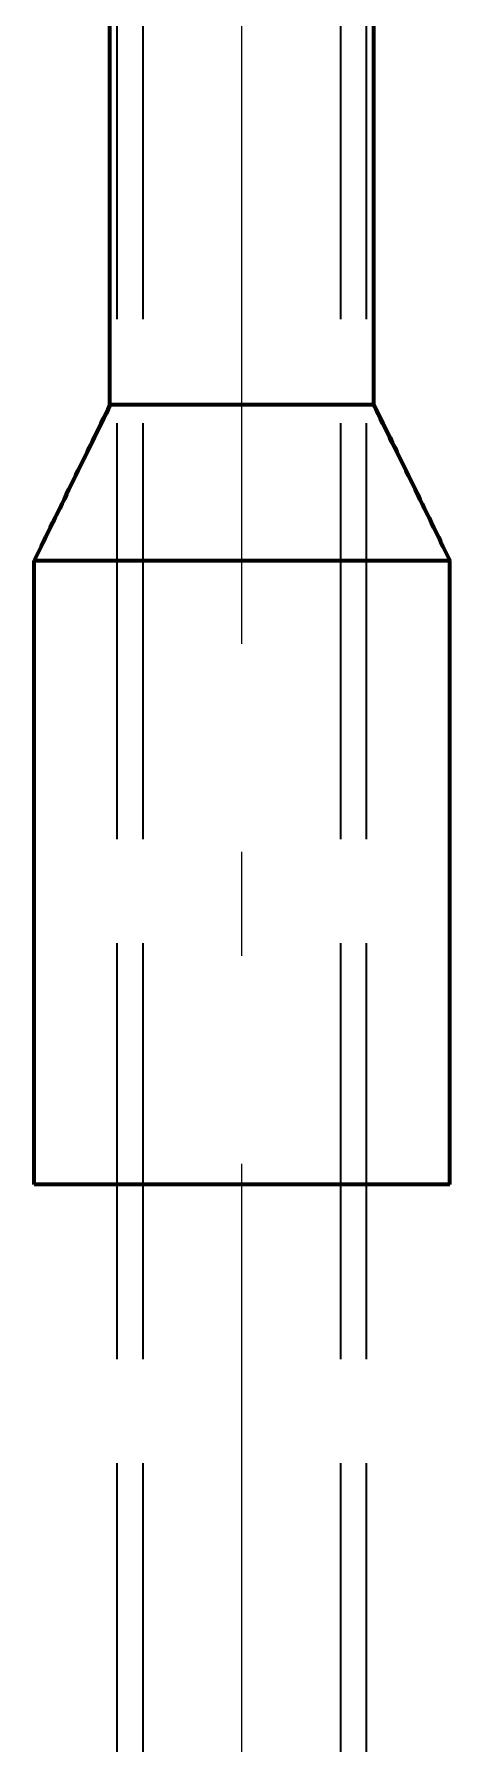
# Model space of a CAD drawing. Header units: millimetres. Extents: x 0 to 2382, y 0 to 420.
# Drawn here: x 285.91 to 289.91, y 265.62 to 282.06 of the extents above; entities that cross this region are included whole.
import ezdxf

# ---------------------------------------------------------------- set-up
doc = ezdxf.new("R2010")
doc.units = ezdxf.units.MM
doc.linetypes.add('IRAM-E-TRAZOS', pattern=[5, 4, -1])
doc.linetypes.add('IRAM-F-TRAZO-PUNTO', pattern=[20, 15, -2, 1, -2])
for name, color, linetype, lineweight in [('01-VISIBLE', 7, 'CONTINUOUS', 70), ('02-OCULTA', 4, 'IRAM-E-TRAZOS', 35), ('03-EJE', 1, 'IRAM-F-TRAZO-PUNTO', 18)]:
    doc.layers.add(name, color=color, linetype=linetype, lineweight=lineweight)

msp = doc.modelspace()

# ---------------------------------------------------------------- linework, layer by layer
at = {"layer": '01-VISIBLE'}
for p, q in [((286.642, 278.5), (286.642, 309.962)), ((289.182, 278.5), (289.182, 309.962)), ((285.912, 277), (289.912, 277)), ((285.912, 271), (285.912, 277)), ((289.912, 271), (289.912, 277)), ((289.912, 271), (285.912, 271))]:
    msp.add_line(p, q, dxfattribs=at)
for points in [[(286.649, 278.5), (286.626, 278.455), (286.604, 278.409), (286.582, 278.364), (286.56, 278.318), (286.537, 278.273), (286.515, 278.227), (286.493, 278.182), (286.47, 278.136), (286.448, 278.091), (286.426, 278.045), (286.403, 278), (286.381, 277.955), (286.359, 277.909), (286.336, 277.864), (286.314, 277.818), (286.292, 277.773), (286.269, 277.727), (286.247, 277.682), (286.225, 277.636), (286.203, 277.591), (286.18, 277.545), (286.158, 277.5), (286.136, 277.455), (286.113, 277.409), (286.091, 277.364), (286.069, 277.318), (286.046, 277.273), (286.024, 277.227), (286.002, 277.182), (285.979, 277.136), (285.957, 277.091), (285.935, 277.045), (285.912, 277)], [(286.642, 278.5), (286.62, 278.455), (286.598, 278.409), (286.576, 278.364), (286.554, 278.318), (286.532, 278.273), (286.51, 278.227), (286.488, 278.182), (286.466, 278.136), (286.443, 278.091), (286.421, 278.045), (286.399, 278), (286.377, 277.955), (286.355, 277.909), (286.333, 277.864), (286.311, 277.818), (286.289, 277.773), (286.266, 277.727), (286.244, 277.682), (286.222, 277.636), (286.2, 277.591), (286.178, 277.545), (286.156, 277.5), (286.134, 277.455), (286.112, 277.409), (286.089, 277.364), (286.067, 277.318), (286.045, 277.273), (286.023, 277.227), (286.001, 277.182), (285.979, 277.136), (285.957, 277.091), (285.935, 277.045), (285.912, 277)], [(286.642, 278.5), (286.644, 278.5), (286.645, 278.5), (286.646, 278.5), (286.647, 278.5), (286.648, 278.5), (286.649, 278.5)], [(286.649, 278.5), (286.699, 278.5), (286.75, 278.5), (286.8, 278.5), (286.851, 278.5), (286.902, 278.5), (286.952, 278.5), (287.003, 278.5), (287.053, 278.5), (287.104, 278.5), (287.154, 278.5), (287.205, 278.5), (287.255, 278.5), (287.306, 278.5), (287.356, 278.5), (287.407, 278.5), (287.458, 278.5), (287.508, 278.5), (287.559, 278.5), (287.609, 278.5), (287.66, 278.5), (287.71, 278.5), (287.761, 278.5), (287.811, 278.5), (287.862, 278.5), (287.912, 278.5), (287.963, 278.5), (288.014, 278.5), (288.064, 278.5), (288.115, 278.5), (288.165, 278.5), (288.216, 278.5), (288.266, 278.5), (288.317, 278.5), (288.367, 278.5), (288.418, 278.5), (288.469, 278.5), (288.519, 278.5), (288.57, 278.5), (288.62, 278.5), (288.671, 278.5), (288.721, 278.5), (288.772, 278.5), (288.822, 278.5), (288.873, 278.5), (288.923, 278.5), (288.974, 278.5), (289.025, 278.5), (289.075, 278.5), (289.126, 278.5), (289.176, 278.5)], [(289.176, 278.5), (289.177, 278.5), (289.178, 278.5), (289.179, 278.5), (289.18, 278.5), (289.181, 278.5), (289.182, 278.5)], [(289.176, 278.5), (289.199, 278.455), (289.221, 278.409), (289.243, 278.364), (289.265, 278.318), (289.288, 278.273), (289.31, 278.227), (289.332, 278.182), (289.355, 278.136), (289.377, 278.091), (289.399, 278.045), (289.422, 278), (289.444, 277.955), (289.466, 277.909), (289.489, 277.864), (289.511, 277.818), (289.533, 277.773), (289.556, 277.727), (289.578, 277.682), (289.6, 277.636), (289.622, 277.591), (289.645, 277.545), (289.667, 277.5), (289.689, 277.455), (289.712, 277.409), (289.734, 277.364), (289.756, 277.318), (289.779, 277.273), (289.801, 277.227), (289.823, 277.182), (289.846, 277.136), (289.868, 277.091), (289.89, 277.045), (289.912, 277)], [(289.182, 278.5), (289.205, 278.455), (289.227, 278.409), (289.249, 278.364), (289.271, 278.318), (289.293, 278.273), (289.315, 278.227), (289.337, 278.182), (289.359, 278.136), (289.382, 278.091), (289.404, 278.045), (289.426, 278), (289.448, 277.955), (289.47, 277.909), (289.492, 277.864), (289.514, 277.818), (289.536, 277.773), (289.559, 277.727), (289.581, 277.682), (289.603, 277.636), (289.625, 277.591), (289.647, 277.545), (289.669, 277.5), (289.691, 277.455), (289.713, 277.409), (289.736, 277.364), (289.758, 277.318), (289.78, 277.273), (289.802, 277.227), (289.824, 277.182), (289.846, 277.136), (289.868, 277.091), (289.89, 277.045), (289.912, 277)]]:
    msp.add_lwpolyline(points, dxfattribs=at)
at = {"layer": '02-OCULTA'}
for p, q in [((286.642, 309.962), (286.642, 278.5)), ((289.182, 309.962), (289.182, 278.5)), ((286.712, 219.32), (286.712, 303.267)), ((286.962, 219.32), (286.962, 303.267)), ((288.862, 219.32), (288.862, 303.267)), ((289.112, 219.32), (289.112, 303.267)), ((287.912, 277), (285.912, 277)), ((285.912, 271), (285.912, 277)), ((285.912, 277), (289.912, 277)), ((287.912, 277), (285.912, 277)), ((285.912, 271), (285.912, 277)), ((285.912, 271), (285.912, 277)), ((289.912, 277), (287.912, 277)), ((289.912, 277), (287.912, 277)), ((289.912, 271), (289.912, 277)), ((289.912, 271), (289.912, 277)), ((289.912, 271), (289.912, 277)), ((289.912, 271), (285.912, 271)), ((289.912, 271), (285.912, 271)), ((289.912, 271), (285.912, 271))]:
    msp.add_line(p, q, dxfattribs=at)
for points in [[(286.649, 278.5), (286.626, 278.455), (286.604, 278.409), (286.582, 278.364), (286.56, 278.318), (286.537, 278.273), (286.515, 278.227), (286.493, 278.182), (286.47, 278.136), (286.448, 278.091), (286.426, 278.045), (286.403, 278), (286.381, 277.955), (286.359, 277.909), (286.336, 277.864), (286.314, 277.818), (286.292, 277.773), (286.269, 277.727), (286.247, 277.682), (286.225, 277.636), (286.203, 277.591), (286.18, 277.545), (286.158, 277.5), (286.136, 277.455), (286.113, 277.409), (286.091, 277.364), (286.069, 277.318), (286.046, 277.273), (286.024, 277.227), (286.002, 277.182), (285.979, 277.136), (285.957, 277.091), (285.935, 277.045), (285.912, 277)], [(286.649, 278.5), (286.626, 278.455), (286.604, 278.409), (286.582, 278.364), (286.56, 278.318), (286.537, 278.273), (286.515, 278.227), (286.493, 278.182), (286.47, 278.136), (286.448, 278.091), (286.426, 278.045), (286.403, 278), (286.381, 277.955), (286.359, 277.909), (286.336, 277.864), (286.314, 277.818), (286.292, 277.773), (286.269, 277.727), (286.247, 277.682), (286.225, 277.636), (286.203, 277.591), (286.18, 277.545), (286.158, 277.5), (286.136, 277.455), (286.113, 277.409), (286.091, 277.364), (286.069, 277.318), (286.046, 277.273), (286.024, 277.227), (286.002, 277.182), (285.979, 277.136), (285.957, 277.091), (285.935, 277.045), (285.912, 277)], [(286.649, 278.5), (286.626, 278.455), (286.604, 278.409), (286.582, 278.364), (286.56, 278.318), (286.537, 278.273), (286.515, 278.227), (286.493, 278.182), (286.47, 278.136), (286.448, 278.091), (286.426, 278.045), (286.403, 278), (286.381, 277.955), (286.359, 277.909), (286.336, 277.864), (286.314, 277.818), (286.292, 277.773), (286.269, 277.727), (286.247, 277.682), (286.225, 277.636), (286.203, 277.591), (286.18, 277.545), (286.158, 277.5), (286.136, 277.455), (286.113, 277.409), (286.091, 277.364), (286.069, 277.318), (286.046, 277.273), (286.024, 277.227), (286.002, 277.182), (285.979, 277.136), (285.957, 277.091), (285.935, 277.045), (285.912, 277)], [(286.642, 278.5), (286.62, 278.455), (286.598, 278.409), (286.576, 278.364), (286.554, 278.318), (286.532, 278.273), (286.51, 278.227), (286.488, 278.182), (286.466, 278.136), (286.443, 278.091), (286.421, 278.045), (286.399, 278), (286.377, 277.955), (286.355, 277.909), (286.333, 277.864), (286.311, 277.818), (286.289, 277.773), (286.266, 277.727), (286.244, 277.682), (286.222, 277.636), (286.2, 277.591), (286.178, 277.545), (286.156, 277.5), (286.134, 277.455), (286.112, 277.409), (286.089, 277.364), (286.067, 277.318), (286.045, 277.273), (286.023, 277.227), (286.001, 277.182), (285.979, 277.136), (285.957, 277.091), (285.935, 277.045), (285.912, 277)], [(286.649, 278.5), (286.648, 278.5), (286.647, 278.5), (286.646, 278.5), (286.645, 278.5), (286.644, 278.5), (286.642, 278.5)], [(286.649, 278.5), (286.648, 278.5), (286.647, 278.5), (286.646, 278.5), (286.645, 278.5), (286.644, 278.5), (286.642, 278.5)], [(286.642, 278.5), (286.644, 278.5), (286.645, 278.5), (286.646, 278.5), (286.647, 278.5), (286.648, 278.5), (286.649, 278.5)], [(287.912, 278.5), (287.862, 278.5), (287.811, 278.5), (287.761, 278.5), (287.71, 278.5), (287.66, 278.5), (287.609, 278.5), (287.559, 278.5), (287.508, 278.5), (287.458, 278.5), (287.407, 278.5), (287.356, 278.5), (287.306, 278.5), (287.255, 278.5), (287.205, 278.5), (287.154, 278.5), (287.104, 278.5), (287.053, 278.5), (287.003, 278.5), (286.952, 278.5), (286.902, 278.5), (286.851, 278.5), (286.8, 278.5), (286.75, 278.5), (286.699, 278.5), (286.649, 278.5)], [(287.912, 278.5), (287.862, 278.5), (287.811, 278.5), (287.761, 278.5), (287.71, 278.5), (287.66, 278.5), (287.609, 278.5), (287.559, 278.5), (287.508, 278.5), (287.458, 278.5), (287.407, 278.5), (287.356, 278.5), (287.306, 278.5), (287.255, 278.5), (287.205, 278.5), (287.154, 278.5), (287.104, 278.5), (287.053, 278.5), (287.003, 278.5), (286.952, 278.5), (286.902, 278.5), (286.851, 278.5), (286.8, 278.5), (286.75, 278.5), (286.699, 278.5), (286.649, 278.5)], [(287.912, 278.5), (287.862, 278.5), (287.811, 278.5), (287.761, 278.5), (287.71, 278.5), (287.66, 278.5), (287.609, 278.5), (287.559, 278.5), (287.508, 278.5), (287.458, 278.5), (287.407, 278.5), (287.356, 278.5), (287.306, 278.5), (287.255, 278.5), (287.205, 278.5), (287.154, 278.5), (287.104, 278.5), (287.053, 278.5), (287.003, 278.5), (286.952, 278.5), (286.902, 278.5), (286.851, 278.5), (286.8, 278.5), (286.75, 278.5), (286.699, 278.5), (286.649, 278.5)], [(289.176, 278.5), (289.126, 278.5), (289.075, 278.5), (289.025, 278.5), (288.974, 278.5), (288.923, 278.5), (288.873, 278.5), (288.822, 278.5), (288.772, 278.5), (288.721, 278.5), (288.671, 278.5), (288.62, 278.5), (288.57, 278.5), (288.519, 278.5), (288.469, 278.5), (288.418, 278.5), (288.367, 278.5), (288.317, 278.5), (288.266, 278.5), (288.216, 278.5), (288.165, 278.5), (288.115, 278.5), (288.064, 278.5), (288.014, 278.5), (287.963, 278.5), (287.912, 278.5)], [(289.176, 278.5), (289.126, 278.5), (289.075, 278.5), (289.025, 278.5), (288.974, 278.5), (288.923, 278.5), (288.873, 278.5), (288.822, 278.5), (288.772, 278.5), (288.721, 278.5), (288.671, 278.5), (288.62, 278.5), (288.57, 278.5), (288.519, 278.5), (288.469, 278.5), (288.418, 278.5), (288.367, 278.5), (288.317, 278.5), (288.266, 278.5), (288.216, 278.5), (288.165, 278.5), (288.115, 278.5), (288.064, 278.5), (288.014, 278.5), (287.963, 278.5), (287.912, 278.5)], [(289.176, 278.5), (289.126, 278.5), (289.075, 278.5), (289.025, 278.5), (288.974, 278.5), (288.923, 278.5), (288.873, 278.5), (288.822, 278.5), (288.772, 278.5), (288.721, 278.5), (288.671, 278.5), (288.62, 278.5), (288.57, 278.5), (288.519, 278.5), (288.469, 278.5), (288.418, 278.5), (288.367, 278.5), (288.317, 278.5), (288.266, 278.5), (288.216, 278.5), (288.165, 278.5), (288.115, 278.5), (288.064, 278.5), (288.014, 278.5), (287.963, 278.5), (287.912, 278.5)], [(289.182, 278.5), (289.181, 278.5), (289.18, 278.5), (289.179, 278.5), (289.178, 278.5), (289.177, 278.5), (289.176, 278.5)], [(289.176, 278.5), (289.199, 278.455), (289.221, 278.409), (289.243, 278.364), (289.265, 278.318), (289.288, 278.273), (289.31, 278.227), (289.332, 278.182), (289.355, 278.136), (289.377, 278.091), (289.399, 278.045), (289.422, 278), (289.444, 277.955), (289.466, 277.909), (289.489, 277.864), (289.511, 277.818), (289.533, 277.773), (289.556, 277.727), (289.578, 277.682), (289.6, 277.636), (289.622, 277.591), (289.645, 277.545), (289.667, 277.5), (289.689, 277.455), (289.712, 277.409), (289.734, 277.364), (289.756, 277.318), (289.779, 277.273), (289.801, 277.227), (289.823, 277.182), (289.846, 277.136), (289.868, 277.091), (289.89, 277.045), (289.912, 277)], [(289.176, 278.5), (289.177, 278.5), (289.178, 278.5), (289.179, 278.5), (289.18, 278.5), (289.181, 278.5), (289.182, 278.5)], [(289.182, 278.5), (289.181, 278.5), (289.18, 278.5), (289.179, 278.5), (289.178, 278.5), (289.177, 278.5), (289.176, 278.5)], [(289.176, 278.5), (289.199, 278.455), (289.221, 278.409), (289.243, 278.364), (289.265, 278.318), (289.288, 278.273), (289.31, 278.227), (289.332, 278.182), (289.355, 278.136), (289.377, 278.091), (289.399, 278.045), (289.422, 278), (289.444, 277.955), (289.466, 277.909), (289.489, 277.864), (289.511, 277.818), (289.533, 277.773), (289.556, 277.727), (289.578, 277.682), (289.6, 277.636), (289.622, 277.591), (289.645, 277.545), (289.667, 277.5), (289.689, 277.455), (289.712, 277.409), (289.734, 277.364), (289.756, 277.318), (289.779, 277.273), (289.801, 277.227), (289.823, 277.182), (289.846, 277.136), (289.868, 277.091), (289.89, 277.045), (289.912, 277)], [(289.176, 278.5), (289.199, 278.455), (289.221, 278.409), (289.243, 278.364), (289.265, 278.318), (289.288, 278.273), (289.31, 278.227), (289.332, 278.182), (289.355, 278.136), (289.377, 278.091), (289.399, 278.045), (289.422, 278), (289.444, 277.955), (289.466, 277.909), (289.489, 277.864), (289.511, 277.818), (289.533, 277.773), (289.556, 277.727), (289.578, 277.682), (289.6, 277.636), (289.622, 277.591), (289.645, 277.545), (289.667, 277.5), (289.689, 277.455), (289.712, 277.409), (289.734, 277.364), (289.756, 277.318), (289.779, 277.273), (289.801, 277.227), (289.823, 277.182), (289.846, 277.136), (289.868, 277.091), (289.89, 277.045), (289.912, 277)], [(289.182, 278.5), (289.205, 278.455), (289.227, 278.409), (289.249, 278.364), (289.271, 278.318), (289.293, 278.273), (289.315, 278.227), (289.337, 278.182), (289.359, 278.136), (289.382, 278.091), (289.404, 278.045), (289.426, 278), (289.448, 277.955), (289.47, 277.909), (289.492, 277.864), (289.514, 277.818), (289.536, 277.773), (289.559, 277.727), (289.581, 277.682), (289.603, 277.636), (289.625, 277.591), (289.647, 277.545), (289.669, 277.5), (289.691, 277.455), (289.713, 277.409), (289.736, 277.364), (289.758, 277.318), (289.78, 277.273), (289.802, 277.227), (289.824, 277.182), (289.846, 277.136), (289.868, 277.091), (289.89, 277.045), (289.912, 277)]]:
    msp.add_lwpolyline(points, dxfattribs=at)
at = {"layer": '03-EJE'}
msp.add_line((287.912, 216.2), (287.912, 315.146), dxfattribs=at)

doc.saveas('drawing.dxf')
